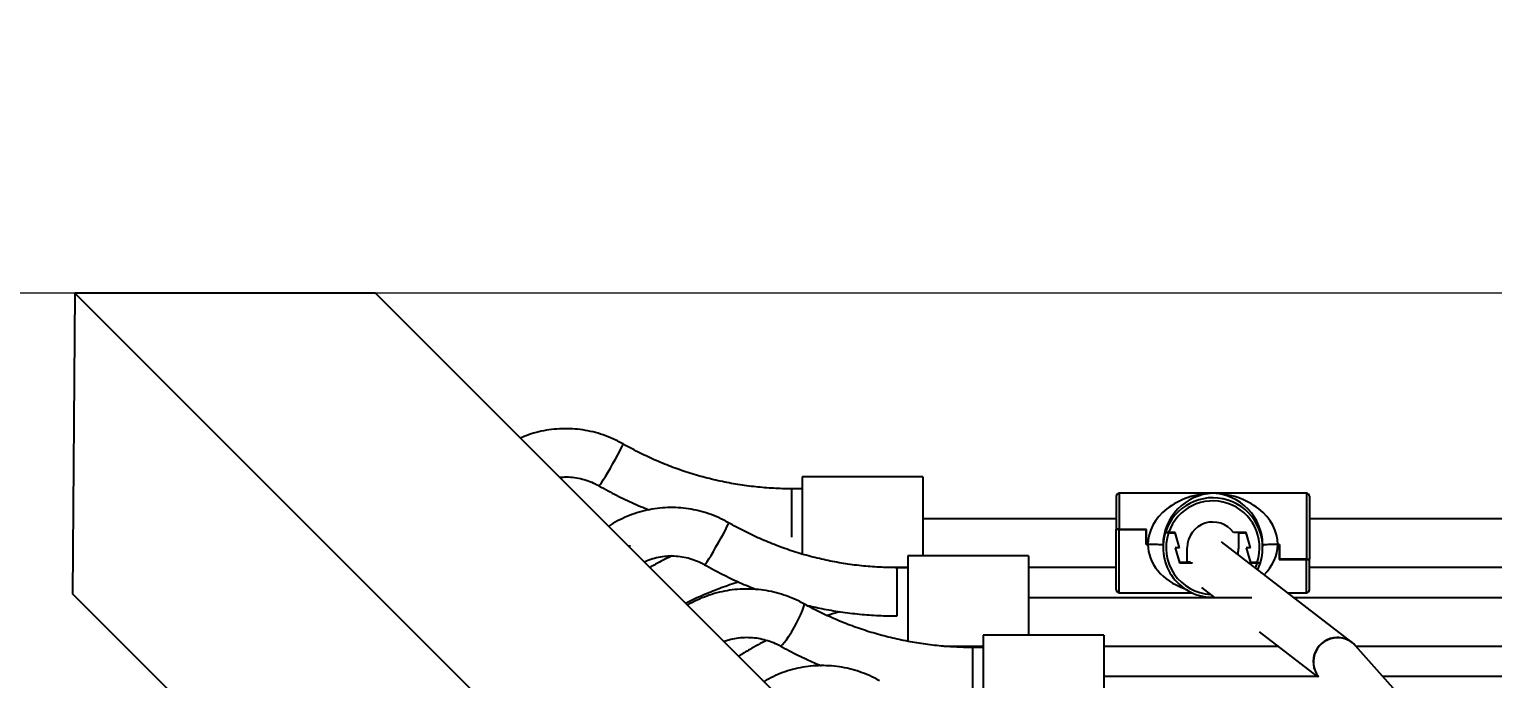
# Model space of a CAD drawing. Header units: millimetres. Extents: x -2930 to 2137, y -2830 to 2158.
# Drawn here: x -653.3 to -168.5, y 530.4 to 745.6 of the extents above; entities that cross this region are included whole.
import ezdxf

# ---------------------------------------------------------------- set-up
doc = ezdxf.new("R2010")
doc.units = ezdxf.units.MM
for name, color, linetype in [('DIKOM_ОБЪЕКТ', 7, 'Continuous'), ('DIKOM_РАЗМЕР_ЗОНА', 7, 'Continuous'), ('DIKOM_РАЗМЕР_ОБЪЕКТА', 7, 'Continuous')]:
    doc.layers.add(name, color=color, linetype=linetype)
doc.styles.add('style1', font='arial.ttf', dxfattribs={"width": 0.8})
doc.dimstyles.new('1-50', dxfattribs={"dimtxt": 300, "dimasz": 200, "dimexe": 100, "dimexo": 0, "dimgap": 100, "dimtad": 1, "dimdec": 0, "dimtxsty": 'style1', "dimcen": 0, "dimclrd": 7, "dimclre": 7, "dimadec": 1, "dimazin": 2, "dimtfac": 1, "dimtdec": 0, "dimtmove": 0, "dimatfit": 3, "dimfxl": 0, "dimlwd": 25, "dimlwe": 18, "dimarcsym": 0})

# ---------------------------------------------------------------- blocks, each defined once
blk = doc.blocks.new('*D1')
at = {"layer": 'Defpoints', "color": 0, "transparency": 16777216}
for p in [(637.08, 658.13), (-872.74, -617.13), (637.08, -617.13)]:
    blk.add_point(p, dxfattribs=at)
at = {"layer": 'DIKOM_РАЗМЕР_ОБЪЕКТА', "color": 7, "lineweight": 18, "transparency": 16777216}
for p, q in [((637.08, 658.13), (-972.74, 658.13)), ((637.08, -617.13), (-972.74, -617.13))]:
    blk.add_line(p, q, dxfattribs=at)
at = {"layer": 'DIKOM_РАЗМЕР_ОБЪЕКТА', "color": 7, "lineweight": 25, "transparency": 16777216}
blk.add_line((-872.74, 458.13), (-872.74, -417.13), dxfattribs=at)
at = {"layer": 'DIKOM_РАЗМЕР_ОБЪЕКТА', "color": 7, "transparency": 16777216}
for points in [[(-906.08, 458.13), (-839.41, 458.13), (-872.74, 658.13)], [(-906.08, -417.13), (-839.41, -417.13), (-872.74, -617.13)]]:
    blk.add_solid(points, dxfattribs=at)
at = {"layer": 'DIKOM_РАЗМЕР_ОБЪЕКТА', "color": 0, "transparency": 16777216, "insert": (-1126.02, 20.5), "char_height": 300, "attachment_point": 5, "rotation": 90, "style": 'style1'}
blk.add_mtext('1300', dxfattribs=at)
blk = doc.blocks.new('*D2')
at = {"layer": 'Defpoints', "color": 0, "transparency": 16777216}
for p in [(1137.08, 2158.13), (-2479.74, -2117.13), (1137.08, -2117.13)]:
    blk.add_point(p, dxfattribs=at)
at = {"layer": 'DIKOM_РАЗМЕР_ЗОНА', "color": 7, "lineweight": 18, "transparency": 16777216}
for p, q in [((1137.08, 2158.13), (-2579.74, 2158.13)), ((1137.08, -2117.13), (-2579.74, -2117.13))]:
    blk.add_line(p, q, dxfattribs=at)
at = {"layer": 'DIKOM_РАЗМЕР_ЗОНА', "color": 7, "lineweight": 25, "transparency": 16777216}
blk.add_line((-2479.74, 1958.13), (-2479.74, -1917.13), dxfattribs=at)
at = {"layer": 'DIKOM_РАЗМЕР_ЗОНА', "color": 7, "transparency": 16777216}
for points in [[(-2513.08, 1958.13), (-2446.41, 1958.13), (-2479.74, 2158.13)], [(-2513.08, -1917.13), (-2446.41, -1917.13), (-2479.74, -2117.13)]]:
    blk.add_solid(points, dxfattribs=at)
at = {"layer": 'DIKOM_РАЗМЕР_ЗОНА', "color": 0, "transparency": 16777216, "insert": (-2733.02, 20.5), "char_height": 300, "attachment_point": 5, "rotation": 90, "style": 'style1'}
blk.add_mtext('4300', dxfattribs=at)

msp = doc.modelspace()

# ---------------------------------------------------------------- linework, layer by layer
at = {"layer": 'DIKOM_ОБЪЕКТ'}
for p, q in [((-638.18, 658.13), (-638.94, 558.51)), ((-434.14, 454.09), (-638.18, 658.13)), ((-538.56, 658.13), (-638.18, 658.13)), ((-334.52, 454.09), (-538.56, 658.13)), ((-357.27, 597.27), (-397.27, 597.27)), ((-397.27, 597.27), (-397.27, 571.55)), ((-357.27, 597.27), (-357.27, 571.12)), ((-397.27, 593.29), (-400.72, 593.29)), ((-400.72, 577.29), (-400.72, 593.29)), ((-230.18, 591.83), (-292.18, 591.83)), ((-292.18, 591.83), (-292.18, 579.85)), ((-230.18, 591.83), (-230.18, 569.96)), ((-293.18, 590.83), (-293.18, 579.89)), ((-229.18, 590.83), (-229.18, 569.99)), ((-293.18, 583.33), (-357.27, 583.33)), ((228.09, 583.33), (-229.18, 583.33)), ((-293.18, 579.89), (-293.18, 579.85)), ((-293.18, 579.85), (-293.18, 579.78)), ((-293.18, 559.83), (-293.18, 579.78)), ((-283.18, 579.85), (-292.18, 579.85)), ((-292.18, 579.75), (-283.28, 579.75)), ((-292.18, 558.83), (-292.18, 579.75)), ((-283.28, 579.85), (-283.28, 579.75)), ((-283.28, 574.83), (-283.28, 579.75)), ((-283.18, 574.83), (-283.18, 579.85)), ((-276.93, 578.98), (-276.93, 578.71)), ((-276.93, 578.98), (-276.9, 578.98)), ((-276.9, 578.81), (-276.9, 579.08)), ((-275.88, 578.68), (-273.65, 578.68)), ((-273.68, 578.78), (-275.85, 578.78)), ((-272.18, 573.78), (-273.68, 578.78)), ((-272.18, 573.78), (-273.65, 578.68)), ((-250.18, 578.78), (-254.3, 578.78)), ((-252.68, 578.78), (-252.68, 578.68)), ((-252.68, 578.68), (-252.68, 573.78)), ((-252.68, 578.68), (-250.15, 578.68)), ((-248.68, 573.78), (-250.18, 578.78)), ((-248.68, 573.78), (-250.15, 578.68)), ((-245.45, 579.68), (-245.45, 579.38)), ((-245.45, 579.42), (-245.38, 579.42)), ((-245.38, 579.14), (-245.38, 579.42)), ((-245.38, 579.14), (-245.38, 579.14)), ((-454.17, 574.26), (-454.69, 574.26)), ((-283.18, 575), (-283.28, 575)), ((-283.18, 574.95), (-283.28, 574.95)), ((-282.68, 574.83), (-283.28, 574.83)), ((-283.18, 574.83), (-282.68, 574.83)), ((-277.68, 574.68), (-277.68, 574.67)), ((-277.68, 574.67), (-277.68, 574.39)), ((-277.68, 574.39), (-277.68, 574.08)), ((-277.68, 574.38), (-277.68, 574.08)), ((-277.68, 574.08), (-277.68, 573.81)), ((-272.18, 573.78), (-273.68, 573.78)), ((-273.68, 573.78), (-272.18, 568.78)), ((-273.68, 573.78), (-272.21, 568.88)), ((-269.68, 568.88), (-269.68, 573.78)), ((-215.07, 542.38), (-258.36, 575.73)), ((-248.68, 573.78), (-250.18, 573.78)), ((-250.18, 573.78), (-248.68, 568.78)), ((-250.18, 573.78), (-248.71, 568.88)), ((-244.68, 574.68), (-244.68, 574.67)), ((-244.68, 574.39), (-244.68, 574.67)), ((-244.68, 574.39), (-244.68, 574.08)), ((-244.68, 574.38), (-244.68, 574.08)), ((-244.68, 573.81), (-244.68, 574.08)), ((-239.18, 574.83), (-239.68, 574.83)), ((-239.68, 574.83), (-239.08, 574.83)), ((-239.18, 574.83), (-239.18, 569.86)), ((-239.08, 574.83), (-239.08, 569.96)), ((-322.27, 571.12), (-362.27, 571.12)), ((-362.27, 571.12), (-362.27, 542.6)), ((-322.27, 571.12), (-322.27, 544.78)), ((-322.27, 567.33), (-293.18, 567.33)), ((-269.68, 568.88), (-272.21, 568.88)), ((-272.18, 568.88), (-272.18, 568.78)), ((-272.18, 568.78), (-268.05, 568.78)), ((-269.68, 569.08), (-268.62, 569.08)), ((-268.05, 568.78), (-268.05, 568.87)), ((-267.87, 568.54), (-268.05, 568.78)), ((-246.47, 568.88), (-248.71, 568.88)), ((-248.68, 568.88), (-248.68, 568.78)), ((-248.68, 568.78), (-246.51, 568.78)), ((-246.51, 568.78), (-247.18, 567.12)), ((-245.45, 568.81), (-245.45, 568.91)), ((-239.18, 569.95), (-229.18, 569.95)), ((-239.18, 569.86), (-230.18, 569.86)), ((-230.18, 569.96), (-239.08, 569.96)), ((-230.18, 558.83), (-230.18, 569.86)), ((-229.18, 569.95), (-229.18, 569.99)), ((-229.18, 569.89), (-229.18, 569.95)), ((-229.18, 559.83), (-229.18, 569.89)), ((-229.18, 567.33), (228.09, 567.33)), ((-370.31, 567.27), (-362.27, 567.27)), ((-362.27, 567.14), (-365.72, 567.14)), ((-365.72, 551.14), (-365.72, 567.14)), ((-434.9, 354.47), (-638.94, 558.51)), ((-292.18, 558.83), (-268.08, 558.83)), ((-264.91, 560.58), (-260.5, 557.18)), ((-236.42, 558.83), (-230.18, 558.83)), ((-248.21, 557.18), (-322.27, 557.18)), ((233.18, 557.18), (-234.28, 557.18)), ((-297.27, 544.78), (-337.27, 544.78)), ((-337.27, 544.78), (-337.27, 544.3)), ((-337.27, 544.3), (-337.27, 516.8)), ((-297.27, 544.78), (-297.27, 544.3)), ((-297.27, 544.3), (-297.27, 518.81)), ((-245.89, 545.93), (-226.57, 531.04)), ((-350.27, 541.12), (-337.27, 541.12)), ((-337.27, 540.71), (-340.72, 540.71)), ((-340.72, 524.71), (-340.72, 540.71)), ((-297.27, 541.18), (-239.73, 541.18)), ((-169.17, 491.11), (-213.91, 541.29)), ((-213.81, 541.18), (212.71, 541.18)), ((-226.05, 531.04), (-297.27, 531.04)), ((203.66, 531.04), (-204.76, 531.04))]:
    msp.add_line(p, q, dxfattribs=at)
at = {"layer": 'DIKOM_ОБЪЕКТ', "flags": 128}
for points in [[(-464.56, 594.29), (-464.48, 594.33), (-464.21, 594.67), (-463.76, 595.31), (-463.17, 596.23), (-462.45, 597.38), (-461.65, 598.71), (-460.8, 600.16), (-459.94, 601.66), (-459.11, 603.14), (-458.34, 604.53), (-457.69, 605.76), (-457.16, 606.79), (-456.8, 607.55), (-456.62, 608.02), (-456.6, 608.17)], [(-429.56, 568.14), (-429.48, 568.19), (-429.21, 568.52), (-428.76, 569.16), (-428.17, 570.08), (-427.45, 571.23), (-426.65, 572.56), (-425.8, 574.01), (-424.94, 575.51), (-424.11, 576.99), (-423.34, 578.38), (-422.69, 579.62), (-422.16, 580.64), (-421.8, 581.41), (-421.62, 581.87), (-421.6, 582.02)], [(-252.68, 574.08), (-252.86, 572.31), (-253.04, 571.63)], [(-252.68, 573.78), (-252.86, 572.01), (-252.97, 571.58)], [(-245.45, 568.81), (-246.37, 566.53), (-246.38, 566.51)], [(-404.48, 541.21), (-404.21, 541.26), (-403.76, 541.64), (-403.17, 542.32), (-402.45, 543.28), (-401.65, 544.46), (-400.8, 545.83), (-399.94, 547.3), (-399.11, 548.81), (-398.34, 550.3), (-397.69, 551.69), (-397.16, 552.91), (-396.8, 553.92), (-396.62, 554.65), (-396.62, 555.09), (-396.69, 555.19)]]:
    msp.add_lwpolyline(points, dxfattribs=at)
at = {"layer": 'DIKOM_ОБЪЕКТ'}
for centre, radius, start, end in [((-292.18, 590.83), 1, 90, 180), ((-230.18, 590.83), 1, 0, 90), ((-261.18, 573.81), 16.5, 342.7481, 162.3512), ((-261.18, 573.78), 15.5, 341.5955, 161.1722), ((-261.18, 573.78), 8.5, 36.0414, 179.9752), ((-261.19, 574.08), 16.49, 162.3528, 179.9996), ((-261.19, 574.08), 16.49, 162.7166, 180.0001), ((-261.18, 573.81), 16.49, 162.7317, 271.7394), ((-261.18, 573.78), 15.49, 161.5765, 267.142), ((-261.16, 574.68), 16.49, 359.9999, 17.6477), ((-261.16, 574.38), 16.49, 359.9999, 17.6477), ((-261.16, 574.67), 16.48, 359.9996, 16.7389), ((-261.16, 574.39), 16.49, 359.9999, 16.7384), ((-281.43, 533.14), 41.71, 84.8405, 91.7154), ((-240.93, 533.14), 41.71, 88.2847, 95.1595), ((-292.18, 559.83), 1, 180, 270), ((-230.18, 559.83), 1, 270, 0), ((-219.92, 536.02), 8.01, 91.2877, 218.4719), ((-219.85, 535.93), 8, 91.1512, 217.7378), ((-219.92, 536.09), 7.94, 52.5891, 91.3301), ((-219.82, 536.01), 7.93, 41.756, 91.3624)]:
    msp.add_arc(centre, radius, start, end, dxfattribs=at)
for major_axis, ratio, start_param, end_param in [((-21.48, -1.2), 0.766105, 4.669537, 6.240334), ((-11.85, -11.94), 0.961567, 3.942558, 5.513354), ((11.85, -11.94), 0.961567, 0.769831, 2.340628), ((-21.48, 1.2), 0.766105, 3.184444, 4.755241), ((-21.48, -1.2), 0.766105, 6.240334, 7.355131), ((-21.48, 1.2), 0.766105, 2.524142, 3.184444)]:
    msp.add_ellipse((-261.18, 575.33), major_axis=major_axis, ratio=ratio, start_param=start_param, end_param=end_param, dxfattribs=at)
for points, knots in [([(-456.6, 608.17), (-457.2, 608.5), (-458.81, 609.39), (-461.55, 610.6), (-464.83, 611.73), (-468.2, 612.55), (-471.63, 613.07), (-475.09, 613.26), (-478.56, 613.15), (-482.01, 612.72), (-485.39, 611.97), (-488.25, 611.1), (-489.92, 610.37), (-490.53, 610.1)], [0, 0, 0, 0, 0.05811, 0.156406, 0.254729, 0.353058, 0.451394, 0.549735, 0.648078, 0.746424, 0.84477, 0.943114, 1, 1, 1, 1]), ([(-400.72, 593.29), (-401.72, 593.3), (-404.72, 593.32), (-409.68, 593.6), (-415.6, 594.23), (-421.47, 595.17), (-427.29, 596.42), (-433.03, 597.98), (-438.68, 599.84), (-444.22, 601.99), (-449.64, 604.44), (-453.75, 606.55), (-456.04, 607.85), (-456.6, 608.17)], [0, 0, 0, 0, 0.051686, 0.153323, 0.25497, 0.356616, 0.458263, 0.559911, 0.661559, 0.763209, 0.86486, 0.966513, 1, 1, 1, 1]), ([(-477.52, 597.09), (-476.99, 597.14), (-475.58, 597.28), (-473.29, 597.14), (-470.68, 596.73), (-468.15, 595.99), (-466.11, 595.14), (-464.95, 594.5), (-464.56, 594.29)], [0, 0, 0, 0, 0.11875, 0.314219, 0.509684, 0.705153, 0.900642, 1, 1, 1, 1]), ([(-464.56, 594.29), (-463.56, 593.73), (-460.71, 592.12), (-455.89, 589.71), (-451.34, 587.62), (-448.64, 586.59), (-447.92, 586.32)], [0, 0, 0, 0, 0.186859, 0.5308, 0.874767, 1, 1, 1, 1]), ([(-421.6, 582.02), (-422.2, 582.35), (-423.81, 583.24), (-426.55, 584.46), (-429.83, 585.58), (-433.2, 586.41), (-436.63, 586.92), (-440.09, 587.12), (-443.56, 587), (-447.01, 586.57), (-450.4, 585.83), (-453.71, 584.78), (-456.9, 583.43), (-459.44, 582.12), (-460.85, 581.18), (-461.3, 580.87)], [0, 0, 0, 0, 0.048993, 0.131866, 0.214761, 0.297663, 0.380571, 0.463481, 0.546396, 0.629311, 0.712227, 0.795141, 0.878053, 0.960961, 1, 1, 1, 1]), ([(-365.72, 567.14), (-366.72, 567.15), (-369.72, 567.18), (-374.68, 567.45), (-380.6, 568.08), (-386.47, 569.02), (-392.29, 570.27), (-398.03, 571.83), (-403.68, 573.69), (-409.22, 575.85), (-414.64, 578.29), (-418.75, 580.4), (-421.04, 581.7), (-421.6, 582.02)], [0, 0, 0, 0, 0.0516855, 0.1533229, 0.2549692, 0.3566159, 0.4582632, 0.5599109, 0.6615594, 0.7632089, 0.86486, 0.966513, 1, 1, 1, 1]), ([(-292.18, 579.85), (-292.19, 579.85), (-292.31, 579.85), (-292.53, 579.86), (-292.82, 579.86), (-293.04, 579.87), (-293.16, 579.88), (-293.17, 579.88), (-293.18, 579.89)], [0, 0, 0, 0, 0.021115, 0.221049, 0.421376, 0.627519, 0.843106, 1, 1, 1, 1]), ([(-292.18, 579.75), (-292.28, 579.75), (-292.48, 579.75), (-292.77, 579.76), (-293, 579.77), (-293.15, 579.77), (-293.17, 579.78), (-293.18, 579.78)], [0, 0, 0, 0, 0.1812595, 0.3816513, 0.5866969, 0.8003013, 1, 1, 1, 1]), ([(-275.88, 578.68), (-275.98, 578.68), (-276.21, 578.68), (-276.53, 578.68), (-276.78, 578.69), (-276.91, 578.7), (-276.93, 578.71), (-276.93, 578.71)], [0, 0, 0, 0, 0.187193, 0.418687, 0.64291, 0.85644, 1, 1, 1, 1]), ([(-275.85, 578.78), (-275.93, 578.78), (-276.14, 578.78), (-276.45, 578.78), (-276.69, 578.79), (-276.84, 578.8), (-276.9, 578.8), (-276.9, 578.81), (-276.9, 578.81)], [0, 0, 0, 0, 0.1531438, 0.3858174, 0.6118258, 0.7533965, 0.9536968, 1, 1, 1, 1]), ([(-449.54, 569.11), (-449.24, 569.26), (-448.15, 569.78), (-446.14, 570.39), (-443.56, 570.92), (-440.93, 571.12), (-438.29, 571), (-435.68, 570.58), (-433.15, 569.85), (-431.11, 568.99), (-429.95, 568.36), (-429.56, 568.14)], [0, 0, 0, 0, 0.04819, 0.175007, 0.301792, 0.428556, 0.555308, 0.682056, 0.808807, 0.935572, 1, 1, 1, 1]), ([(-440.29, 571.04), (-441.53, 570.46), (-444.04, 569.29), (-446.46, 567.94), (-447.68, 567.25)], [0, 0, 0, 0, 0.494711, 1, 1, 1, 1]), ([(-429.56, 568.14), (-428.56, 567.58), (-425.71, 565.97), (-420.9, 563.56), (-416.12, 561.38), (-413.19, 560.27), (-412.25, 559.91)], [0, 0, 0, 0, 0.179865, 0.510931, 0.842021, 1, 1, 1, 1]), ([(-246.51, 568.78), (-246.42, 568.78), (-246.22, 568.78), (-245.91, 568.79), (-245.67, 568.79), (-245.51, 568.8), (-245.46, 568.81), (-245.45, 568.81), (-245.45, 568.81)], [0, 0, 0, 0, 0.153136, 0.38581, 0.61183, 0.753395, 0.953698, 1, 1, 1, 1]), ([(-246.47, 568.88), (-246.37, 568.88), (-246.15, 568.88), (-245.83, 568.89), (-245.58, 568.9), (-245.44, 568.9), (-245.43, 568.91), (-245.42, 568.91)], [0, 0, 0, 0, 0.1871882, 0.4186884, 0.6429164, 0.8564439, 1, 1, 1, 1]), ([(-230.18, 569.96), (-230.08, 569.96), (-229.88, 569.96), (-229.59, 569.96), (-229.36, 569.97), (-229.21, 569.98), (-229.19, 569.99), (-229.18, 569.99)], [0, 0, 0, 0, 0.18126, 0.38166, 0.586707, 0.80032, 1, 1, 1, 1]), ([(-230.18, 569.86), (-230.17, 569.86), (-230.05, 569.86), (-229.82, 569.86), (-229.54, 569.86), (-229.32, 569.87), (-229.2, 569.88), (-229.18, 569.89), (-229.18, 569.89)], [0, 0, 0, 0, 0.021106, 0.221049, 0.421376, 0.627519, 0.843105, 1, 1, 1, 1]), ([(-435.85, 555.42), (-435.57, 555.57), (-433.53, 556.64), (-429.61, 558.38), (-424.08, 560.56), (-420.3, 561.9), (-418.35, 562.44), (-418.31, 562.45)], [0, 0, 0, 0, 0.050708, 0.364806, 0.6789, 0.992988, 1, 1, 1, 1]), ([(-396.69, 555.19), (-397.29, 555.51), (-398.9, 556.37), (-401.64, 557.55), (-404.92, 558.65), (-408.3, 559.44), (-411.74, 559.94), (-415.21, 560.12), (-418.69, 560), (-422.14, 559.56), (-425.53, 558.82), (-428.85, 557.79), (-432.03, 556.44), (-434.15, 555.41), (-435.14, 554.76), (-435.18, 554.74)], [0, 0, 0, 0, 0.050553, 0.136477, 0.22245, 0.308472, 0.394533, 0.480627, 0.566745, 0.652875, 0.739005, 0.825127, 0.91123, 0.997303, 1, 1, 1, 1]), ([(-340.72, 540.71), (-341.73, 540.72), (-344.72, 540.75), (-349.68, 541.01), (-355.59, 541.62), (-361.46, 542.53), (-367.27, 543.75), (-373.01, 545.25), (-378.65, 547.05), (-384.19, 549.14), (-389.6, 551.51), (-393.75, 553.57), (-396.08, 554.85), (-396.69, 555.19)], [0, 0, 0, 0, 0.051693, 0.153044, 0.254402, 0.355762, 0.457124, 0.558491, 0.659863, 0.761243, 0.862632, 0.964032, 1, 1, 1, 1]), ([(-395.92, 554.77), (-394.21, 554.37), (-390.44, 553.48), (-384.53, 552.48), (-378.21, 551.7), (-371.94, 551.23), (-367.77, 551.17), (-365.72, 551.14)], [0, 0, 0, 0, 0.1727039, 0.3812419, 0.5897805, 0.7983221, 1, 1, 1, 1]), ([(-384.66, 552.55), (-384.9, 552.49), (-386.34, 552.13), (-387.75, 551.66), (-388.94, 551.27)], [0, 0, 0, 0, 0.160822, 1, 1, 1, 1]), ([(-423.16, 542.73), (-422.62, 542.93), (-421.25, 543.41), (-418.96, 543.86), (-416.35, 544.11), (-413.72, 544.05), (-411.13, 543.69), (-408.59, 543.04), (-406.37, 542.2), (-405.04, 541.51), (-404.48, 541.21)], [0, 0, 0, 0, 0.090149, 0.225396, 0.360484, 0.495473, 0.630424, 0.765381, 0.900414, 1, 1, 1, 1]), ([(-409.01, 543.1), (-410.89, 542.12), (-414.03, 540.47), (-417.04, 538.59), (-418.26, 537.83)], [0, 0, 0, 0, 0.59466, 1, 1, 1, 1]), ([(-404.48, 541.21), (-403.47, 540.66), (-400.62, 539.11), (-396.11, 536.87), (-392.53, 535.36), (-390.88, 534.67)], [0, 0, 0, 0, 0.227279, 0.646261, 1, 1, 1, 1]), ([(-213.91, 541.29), (-214.2, 541.59), (-214.56, 541.97), (-214.99, 542.31), (-215.07, 542.38)], [0, 0, 0, 0, 0.81381, 1, 1, 1, 1]), ([(-371.61, 529.67), (-372.21, 530), (-373.82, 530.88), (-376.56, 532.09), (-379.84, 533.22), (-383.21, 534.04), (-386.64, 534.55), (-390.11, 534.75), (-393.57, 534.63), (-397.02, 534.2), (-400.41, 533.46), (-403.72, 532.41), (-406.9, 531.09), (-408.89, 529.99), (-409.87, 529.44)], [0, 0, 0, 0, 0.051074, 0.137505, 0.223962, 0.31043, 0.396906, 0.48339, 0.569878, 0.65637, 0.742861, 0.82935, 0.915834, 1, 1, 1, 1])]:
    msp.add_open_spline(points, degree=3, knots=knots, dxfattribs=at)

# ---------------------------------------------------------------- dimensions: what is measured, and where the dimension line sits
at = {"layer": 'DIKOM_РАЗМЕР_ЗОНА'}
dim = msp.add_linear_dim(base=(-2479.74, -2117.13), p1=(1137.08, 2158.13), p2=(1137.08, -2117.13), angle=90, text='4300', dimstyle='1-50', dxfattribs=at)
dim.commit()
dim.dimension.update_dxf_attribs({"geometry": '*D2', "text_midpoint": (-2479.74, 20.5), "dimtype": 160})
at = {"layer": 'DIKOM_РАЗМЕР_ОБЪЕКТА'}
dim = msp.add_linear_dim(base=(-872.74, -617.13), p1=(637.08, 658.13), p2=(637.08, -617.13), angle=90, text='1300', dimstyle='1-50', dxfattribs=at)
dim.commit()
dim.dimension.update_dxf_attribs({"geometry": '*D1', "text_midpoint": (-872.74, 20.5), "dimtype": 160})

doc.saveas('drawing.dxf')
